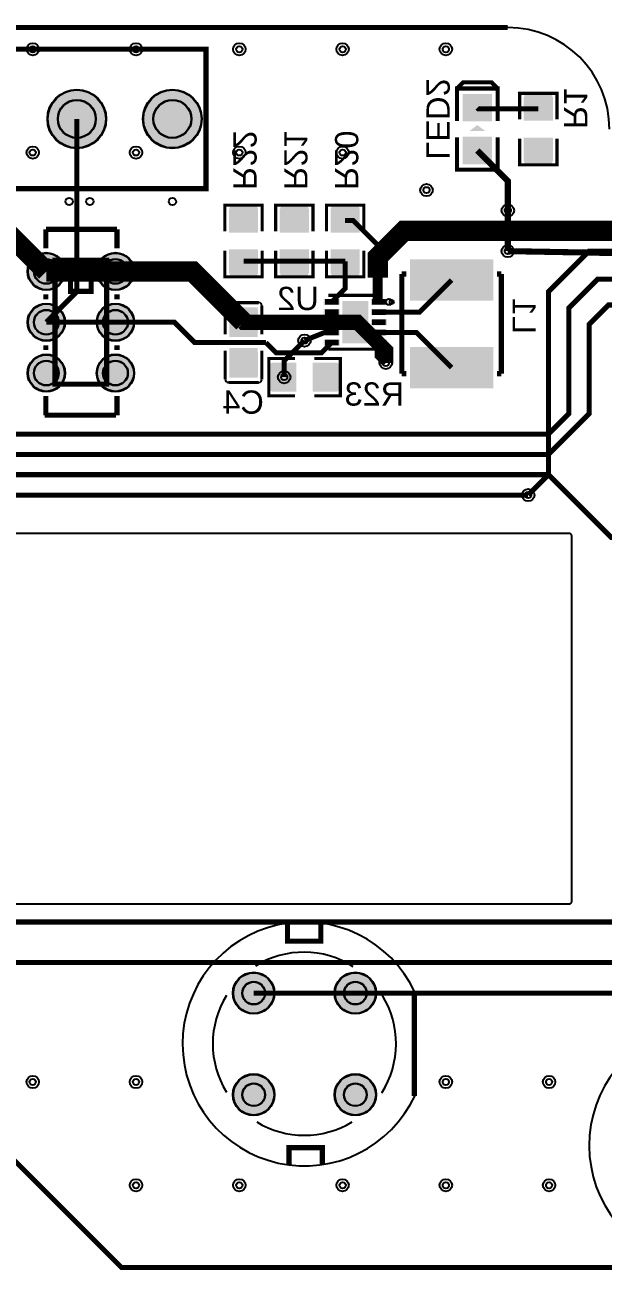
# Model space of a CAD drawing. Header units: millimetres. Extents: x -1 to 100, y 0 to 101.
# Drawn here: x 36.2 to 64.7, y 38.9 to 100.1 of the extents above; entities that cross this region are included whole.
import ezdxf

# ---------------------------------------------------------------- set-up
doc = ezdxf.new("R2010")
doc.units = ezdxf.units.MM
for name, color, linetype, true_color in [('BoardOutLine', 7, 'Continuous', 0xff00ff), ('BottomLayer', 7, 'Continuous', 0x0000ff), ('BottomPasteMaskLayer', 7, 'Continuous', 0x800000), ('BottomSilkLayer', 7, 'Continuous', 0x66cc33), ('BottomSolderMaskLayer', 7, 'Continuous', 0xaa00ff), ('Document', 7, 'Continuous', 0xffffff), ('Hole', 7, 'Continuous', 0x222222), ('Multi-Layer', 7, 'Continuous', 0xc0c0c0), ('TopLayer', 7, 'Continuous', 0xff0000), ('TopSilkLayer', 7, 'Continuous', 0xffcc00), ('TopSolderMaskLayer', 7, 'Continuous', 0x800080)]:
    doc.layers.add(name, color=color, linetype=linetype, true_color=true_color)
doc.styles.get("Standard").update_dxf_attribs({"font": 'arial.ttf'})

msp = doc.modelspace()

# ---------------------------------------------------------------- hatches: boundary and pattern name
at = {"layer": 'BottomLayer'}
for points in [[(59.19977139954267, 95.40005080010167), (59.19977139954267, 96.70053340106688), (57.80022860045733, 96.70053340106688), (57.80022860045733, 95.40005080010167)], [(60.81150622301243, 95.43378206756415), (62.1884937769878, 95.43378206756415), (62.1884937769878, 96.56631953263911), (60.81150622301243, 96.56631953263911)], [(59.19977139954267, 93.29946659893324), (59.19977139954267, 94.59994919989845), (57.80022860045733, 94.59994919989845), (57.80022860045733, 93.29946659893324)], [(60.81150622301243, 94.56621793243596), (62.1884937769878, 94.56621793243596), (62.1884937769878, 93.433680467361), (60.81150622301243, 93.433680467361)], [(47.68849377698757, 89.93378206756427), (46.31150622301266, 89.93378206756427), (46.31150622301266, 91.06631953263911), (47.68849377698757, 91.06631953263911)], [(50.18849377698757, 89.93378206756427), (48.81150622301243, 89.93378206756427), (48.81150622301243, 91.06631953263911), (50.18849377698757, 91.06631953263911)], [(51.31150622301243, 89.93378206756427), (52.68849377698757, 89.93378206756427), (52.68849377698757, 91.06631953263911), (51.31150622301243, 91.06631953263911)], [(47.68849377698757, 89.06621793243585), (46.31150622301266, 89.06621793243585), (46.31150622301266, 87.933680467361), (47.68849377698757, 87.933680467361)], [(50.18849377698757, 89.06621793243585), (48.81150622301243, 89.06621793243585), (48.81150622301243, 87.933680467361), (50.18849377698757, 87.933680467361)], [(51.31150622301243, 89.06621793243585), (52.68849377698757, 89.06621793243585), (52.68849377698757, 87.933680467361), (51.31150622301243, 87.933680467361)], [(59.233578867157576, 86.57647955295909), (59.233578867157576, 88.5764795529592), (55.2335788671578, 88.5764795529592), (55.2335788671578, 86.57647955295909)], [(51.01000762001513, 86.64000508001027), (51.67500635001261, 86.64000508001027), (51.67500635001261, 86.35999491998984), (51.01000762001513, 86.35999491998984)], [(53.124993649987346, 86.5), (51.875006350012654, 86.5), (51.875006350012654, 84.5), (53.124993649987346, 84.5)], [(53.98999237998487, 86.64000508001027), (53.324993649987164, 86.64000508001027), (53.324993649987164, 86.35999491998984), (53.98999237998487, 86.35999491998984)], [(46.32499364998739, 84.79502159004323), (47.675006350012836, 84.79502159004323), (47.675006350012836, 86.20502921005846), (46.32499364998739, 86.20502921005846)], [(51.01000762001513, 86.14000508001027), (51.67500635001261, 86.14000508001027), (51.67500635001261, 85.85999491998984), (51.01000762001513, 85.85999491998984)], [(53.98999237998487, 86.14000508001027), (53.324993649987164, 86.14000508001027), (53.324993649987164, 85.85999491998984), (53.98999237998487, 85.85999491998984)], [(51.01000762001513, 85.64000508001016), (51.67500635001261, 85.64000508001016), (51.67500635001261, 85.35999491998984), (51.01000762001513, 85.35999491998984)], [(53.98999237998487, 85.64000508001016), (53.324993649987164, 85.64000508001016), (53.324993649987164, 85.35999491998984), (53.98999237998487, 85.35999491998984)], [(51.01000762001513, 85.14000508001016), (51.67500635001261, 85.14000508001016), (51.67500635001261, 84.85999491998996), (51.01000762001513, 84.85999491998996)], [(51.01000762001513, 84.64000508001016), (51.67500635001261, 84.64000508001016), (51.67500635001261, 84.35999491998996), (51.01000762001513, 84.35999491998996)], [(53.98999237998487, 85.14000508001016), (53.324993649987164, 85.14000508001016), (53.324993649987164, 84.85999491998996), (53.98999237998487, 84.85999491998996)], [(53.98999237998487, 84.64000508001016), (53.324993649987164, 84.64000508001016), (53.324993649987164, 84.35999491998996), (53.98999237998487, 84.35999491998996)], [(46.32499364998739, 84.20497840995688), (47.675006350012836, 84.20497840995688), (47.675006350012836, 82.79497078994166), (46.32499364998739, 82.79497078994166)], [(59.233578867157576, 82.26837693675395), (59.233578867157576, 84.26837693675395), (55.2335788671578, 84.26837693675395), (55.2335788671578, 82.26837693675395)], [(49.56621793243585, 82.1115062230125), (49.56621793243585, 83.48849377698753), (48.433680467361, 83.48849377698753), (48.433680467361, 82.1115062230125)], [(50.43378206756415, 82.1115062230125), (50.43378206756415, 83.48849377698753), (51.566319532639, 83.48849377698753), (51.566319532639, 82.1115062230125)]]:
    msp.add_hatch(color=256, dxfattribs=at).paths.add_polyline_path(points)
at = {"layer": 'BottomPasteMaskLayer'}
for points in [[(59.19977139954267, 95.40005080010167), (59.19977139954267, 96.70053340106688), (57.80022860045733, 96.70053340106688), (57.80022860045733, 95.40005080010167)], [(60.85999491998996, 95.44998729997462), (61.27995935991885, 95.45001270002547), (61.27995935991885, 95.89499618999241), (61.72994665989336, 95.89499618999241), (61.72994665989336, 95.45501651003303), (62.139979679959424, 95.44998729997462), (62.18999237998469, 95.5), (62.18999237998469, 96.64998729997467), (62.139979679959424, 96.70000000000005), (60.85999491998996, 96.70000000000005), (60.80998221996447, 96.64998729997467), (60.80998221996447, 95.5)], [(59.19977139954267, 93.29946659893324), (59.19977139954267, 94.59994919989845), (57.80022860045733, 94.59994919989845), (57.80022860045733, 93.29946659893324)], [(60.85999491998996, 93.29997459994922), (62.139979679959424, 93.29997459994922), (62.18999237998469, 93.3499872999746), (62.18999237998469, 94.5), (62.139979679959424, 94.54998729997465), (61.72994665989336, 94.55501651003306), (61.72994665989336, 94.10500381000759), (61.27995935991885, 94.10500381000759), (61.27995935991885, 94.54500889001781), (60.85999491998996, 94.54998729997465), (60.80998221996447, 94.5), (60.80998221996447, 93.3499872999746)], [(47.64000508001004, 91.20002540005089), (46.3600203200408, 91.20002540005089), (46.31000762001531, 91.1500127000254), (46.31000762001531, 90), (46.3600203200408, 89.95001270002547), (46.77005334010687, 89.94498348996706), (46.77005334010687, 90.39499618999241), (47.22004064008138, 90.39499618999241), (47.22004064008138, 89.95499110998219), (47.64000508001004, 89.95001270002547), (47.69001778003576, 90), (47.69001778003576, 91.1500127000254)], [(50.14000508001027, 91.20002540005089), (48.860020320040576, 91.20002540005089), (48.81000762001531, 91.1500127000254), (48.81000762001531, 90), (48.860020320040576, 89.95001270002547), (49.27005334010664, 89.94498348996706), (49.27005334010664, 90.39499618999241), (49.72004064008138, 90.39499618999241), (49.72004064008138, 89.95499110998219), (50.14000508001027, 89.95001270002547), (50.19001778003553, 90), (50.19001778003553, 91.1500127000254)], [(51.35999491998996, 89.94998729997462), (51.77995935991862, 89.95001270002547), (51.77995935991862, 90.39499618999241), (52.22994665989313, 90.39499618999241), (52.22994665989313, 89.95501651003303), (52.639979679959424, 89.94998729997462), (52.68999237998469, 90), (52.68999237998469, 91.14998729997467), (52.639979679959424, 91.20000000000005), (51.35999491998996, 91.20000000000005), (51.30998221996447, 91.14998729997467), (51.30998221996447, 90)], [(47.64000508001004, 89.05001270002538), (47.22004064008138, 89.04998729997465), (47.22004064008138, 88.6050038100077), (46.77005334010687, 88.6050038100077), (46.77005334010687, 89.04498348996697), (46.3600203200408, 89.05001270002538), (46.31000762001531, 89), (46.31000762001531, 87.85001270002545), (46.3600203200408, 87.80000000000007), (47.64000508001004, 87.80000000000007), (47.69001778003576, 87.85001270002545), (47.69001778003576, 89)], [(50.14000508001027, 89.05001270002538), (49.72004064008138, 89.04998729997465), (49.72004064008138, 88.6050038100077), (49.27005334010664, 88.6050038100077), (49.27005334010664, 89.04498348996697), (48.860020320040576, 89.05001270002538), (48.81000762001531, 89), (48.81000762001531, 87.85001270002545), (48.860020320040576, 87.80000000000007), (50.14000508001027, 87.80000000000007), (50.19001778003553, 87.85001270002545), (50.19001778003553, 89)], [(51.35999491998996, 87.79997459994934), (52.639979679959424, 87.79997459994934), (52.68999237998469, 87.84998729997471), (52.68999237998469, 89), (52.639979679959424, 89.04998729997465), (52.22994665989313, 89.05501651003306), (52.22994665989313, 88.6050038100077), (51.77995935991862, 88.6050038100077), (51.77995935991862, 89.04500889001781), (51.35999491998996, 89.04998729997465), (51.30998221996447, 89), (51.30998221996447, 87.84998729997471)], [(59.233578867157576, 86.57647955295909), (59.233578867157576, 88.5764795529592), (55.2335788671578, 88.5764795529592), (55.2335788671578, 86.57647955295909)], [(51.01000762001513, 86.64000508001027), (51.67500635001261, 86.64000508001027), (51.67500635001261, 86.35999491998984), (51.01000762001513, 86.35999491998984)], [(53.124993649987346, 86.5), (51.875006350012654, 86.5), (51.875006350012654, 84.5), (53.124993649987346, 84.5)], [(53.98999237998487, 86.64000508001027), (53.324993649987164, 86.64000508001027), (53.324993649987164, 86.35999491998984), (53.98999237998487, 86.35999491998984)], [(46.38003556007129, 84.97498094996195), (46.799999999999955, 84.97500635001279), (46.799999999999955, 85.41998983997973), (47.249987299974464, 85.41998983997973), (47.249987299974464, 84.98001016002036), (47.66002032004053, 84.97498094996195), (47.71003302006602, 85.02499364998732), (47.71003302006602, 86.17498094996199), (47.66002032004053, 86.22499364998737), (46.38003556007129, 86.22499364998737), (46.3300228600458, 86.17498094996199), (46.3300228600458, 85.02499364998732)], [(51.01000762001513, 86.14000508001027), (51.67500635001261, 86.14000508001027), (51.67500635001261, 85.85999491998984), (51.01000762001513, 85.85999491998984)], [(53.98999237998487, 86.14000508001027), (53.324993649987164, 86.14000508001027), (53.324993649987164, 85.85999491998984), (53.98999237998487, 85.85999491998984)], [(51.01000762001513, 85.64000508001016), (51.67500635001261, 85.64000508001016), (51.67500635001261, 85.35999491998984), (51.01000762001513, 85.35999491998984)], [(53.98999237998487, 85.64000508001016), (53.324993649987164, 85.64000508001016), (53.324993649987164, 85.35999491998984), (53.98999237998487, 85.35999491998984)], [(51.01000762001513, 85.14000508001016), (51.67500635001261, 85.14000508001016), (51.67500635001261, 84.85999491998996), (51.01000762001513, 84.85999491998996)], [(51.01000762001513, 84.64000508001016), (51.67500635001261, 84.64000508001016), (51.67500635001261, 84.35999491998996), (51.01000762001513, 84.35999491998996)], [(53.98999237998487, 85.14000508001016), (53.324993649987164, 85.14000508001016), (53.324993649987164, 84.85999491998996), (53.98999237998487, 84.85999491998996)], [(53.98999237998487, 84.64000508001016), (53.324993649987164, 84.64000508001016), (53.324993649987164, 84.35999491998996), (53.98999237998487, 84.35999491998996)], [(46.38003556007129, 82.82496824993655), (47.66002032004053, 82.82496824993655), (47.71003302006602, 82.87498094996192), (47.71003302006602, 84.02499364998732), (47.66002032004053, 84.07498094996197), (47.249987299974464, 84.08001016002038), (47.249987299974464, 83.62999745999491), (46.799999999999955, 83.62999745999491), (46.799999999999955, 84.07000254000513), (46.38003556007129, 84.07498094996197), (46.3300228600458, 84.02499364998732), (46.3300228600458, 82.87498094996192)], [(59.233578867157576, 82.26837693675395), (59.233578867157576, 84.26837693675395), (55.2335788671578, 84.26837693675395), (55.2335788671578, 82.26837693675395)], [(49.55001270002549, 82.15999491998991), (49.549987299974646, 82.57995935991869), (49.1050038100077, 82.57995935991869), (49.1050038100077, 83.02994665989331), (49.54498348996708, 83.02994665989331), (49.55001270002549, 83.43997967995938), (49.50000000000023, 83.48999237998476), (48.350012700025445, 83.48999237998476), (48.30000000000018, 83.43997967995938), (48.30000000000018, 82.15999491998991), (48.350012700025445, 82.10998221996442), (49.50000000000023, 82.10998221996442)], [(51.70002540005066, 82.15999491998991), (51.70002540005066, 83.43997967995938), (51.6500127000254, 83.48999237998476), (50.5, 83.48999237998476), (50.450012700025354, 83.43997967995938), (50.444983489966944, 83.02994665989331), (50.8949961899923, 83.02994665989331), (50.8949961899923, 82.57995935991869), (50.4549911099823, 82.57995935991869), (50.450012700025354, 82.15999491998991), (50.5, 82.10998221996442), (51.6500127000254, 82.10998221996442)]]:
    msp.add_hatch(color=256, dxfattribs=at).paths.add_polyline_path(points)
at = {"layer": 'BottomSilkLayer'}
msp.add_hatch(color=256, dxfattribs=at).paths.add_polyline_path([(58.90000000000009, 94.89999999999998), (58.09994919989845, 94.89989839979683), (58.49994919989854, 95.1998983997969)])
at = {"layer": 'BottomSolderMaskLayer'}
for points in [[(37.349568199136534, 95.5, 1), (40.25038100076214, 95.5, 1)], [(42.0495935991872, 95.5, 1), (44.9504064008128, 95.5, 1)], [(59.227106219837424, 95.37644857503881), (59.227106219837424, 96.72413562612974), (57.772893780162576, 96.72413562612974), (57.772893780162576, 95.37644857503881)], [(60.78062375342461, 95.41289342711127), (62.21937624657539, 95.41289342711127), (62.21937624657539, 96.58721192127791), (60.78062375342461, 96.58721192127791)], [(59.227106219837424, 93.27586437387038), (59.227106219837424, 94.6235514249613), (57.772893780162576, 94.6235514249613), (57.772893780162576, 93.27586437387038)], [(60.78062375342461, 94.58710657288884), (62.21937624657539, 94.58710657288884), (62.21937624657539, 93.41278807872209), (60.78062375342461, 93.41278807872209)], [(47.71937624657539, 89.91289342711127), (46.280623753424834, 89.91289342711127), (46.280623753424834, 91.08721192127791), (47.71937624657539, 91.08721192127791)], [(50.219376246575166, 89.91289342711127), (48.780623753424834, 89.91289342711127), (48.780623753424834, 91.08721192127791), (50.219376246575166, 91.08721192127791)], [(51.28062375342461, 89.91289342711127), (52.719376246575166, 89.91289342711127), (52.719376246575166, 91.08721192127791), (51.28062375342461, 91.08721192127791)], [(36.37457454914924, 87.999872999746, 1), (38.22537465074944, 87.999872999746, 1)], [(39.77462534925079, 87.999872999746, 1), (41.62542545085099, 87.999872999746, 1)], [(47.71937624657539, 89.08710657288884), (46.280623753424834, 89.08710657288884), (46.280623753424834, 87.91278807872209), (47.71937624657539, 87.91278807872209)], [(50.219376246575166, 89.08710657288884), (48.780623753424834, 89.08710657288884), (48.780623753424834, 87.91278807872209), (50.219376246575166, 87.91278807872209)], [(51.28062375342461, 89.08710657288884), (52.719376246575166, 89.08710657288884), (52.719376246575166, 87.91278807872209), (51.28062375342461, 87.91278807872209)], [(59.28437896875789, 86.56377952755906), (59.28437896875789, 88.58917957835934), (55.182778765557714, 88.58917957835934), (55.182778765557714, 86.56377952755906)], [(36.37457454914924, 85.5, 1), (38.22537465074944, 85.5, 1)], [(39.77462534925079, 85.5, 1), (41.62542545085099, 85.5, 1)], [(50.94968249936505, 86.65070024673503), (51.73532686252588, 86.65070024673503), (51.73532686252588, 86.34929975326509), (50.94968249936505, 86.34929975326509)], [(53.14086852044693, 86.54063966838032), (51.85913147955307, 86.54063966838032), (51.85913147955307, 84.45936033161979), (53.14086852044693, 84.45936033161979)], [(54.050317500635174, 86.65070024673503), (53.26467313747412, 86.65070024673503), (53.26467313747412, 86.34929975326509), (54.050317500635174, 86.34929975326509)], [(46.300674355059755, 84.76849371008245), (47.699325644940245, 84.76849371008245), (47.699325644940245, 86.23155900159406), (46.300674355059755, 86.23155900159406)], [(50.94968249936505, 86.15070994844643), (51.73532686252588, 86.15070994844643), (51.73532686252588, 85.84930945497672), (50.94968249936505, 85.84930945497672)], [(54.050317500635174, 86.15070994844643), (53.26467313747412, 86.15070994844643), (53.26467313747412, 85.84930945497672), (54.050317500635174, 85.84930945497672)], [(50.94968249936505, 85.65070024673491), (51.73532686252588, 85.65070024673491), (51.73532686252588, 85.34929975326509), (50.94968249936505, 85.34929975326509)], [(50.94968249936505, 85.15070994844632), (51.73532686252588, 85.15070994844632), (51.73532686252588, 84.84930945497672), (50.94968249936505, 84.84930945497672)], [(54.050317500635174, 85.65070024673491), (53.26467313747412, 85.65070024673491), (53.26467313747412, 85.34929975326509), (54.050317500635174, 85.34929975326509)], [(54.050317500635174, 85.15070994844632), (53.26467313747412, 85.15070994844632), (53.26467313747412, 84.84930945497672), (54.050317500635174, 84.84930945497672)], [(50.94968249936505, 84.65070024673491), (51.73532686252588, 84.65070024673491), (51.73532686252588, 84.3492997532652), (50.94968249936505, 84.3492997532652)], [(54.050317500635174, 84.65070024673491), (53.26467313747412, 84.65070024673491), (53.26467313747412, 84.3492997532652), (54.050317500635174, 84.3492997532652)], [(36.37457454914924, 83.000127000254, 1), (38.22537465074944, 83.000127000254, 1)], [(39.77462534925079, 83.000127000254, 1), (41.62542545085099, 83.000127000254, 1)], [(46.300674355059755, 84.23150628991766), (47.699325644940245, 84.23150628991766), (47.699325644940245, 82.76844099840605), (46.300674355059755, 82.76844099840605)], [(59.28437896875789, 82.25567691135382), (59.28437896875789, 84.28107696215397), (55.182778765557714, 84.28107696215397), (55.182778765557714, 82.25567691135382)], [(49.591615704591504, 82.08610664073558), (49.591615704591504, 83.51389335926444), (48.40827813791634, 83.51389335926444), (48.40827813791634, 82.08610664073558)], [(50.408384295408496, 82.08610664073558), (50.408384295408496, 83.51389335926444), (51.59172186208366, 83.51389335926444), (51.59172186208366, 82.08610664073558)], [(46.474726949453895, 52.499872999746, 1), (48.5255270510541, 52.499872999746, 1)], [(51.474726949453895, 52.499872999746, 1), (53.5255270510541, 52.499872999746, 1)], [(46.474726949453895, 47.499872999746, 1), (48.5255270510541, 47.499872999746, 1)], [(51.474726949453895, 47.499872999746, 1), (53.5255270510541, 47.499872999746, 1)]]:
    msp.add_hatch(color=256, dxfattribs=at).paths.add_polyline_path(points)
at = {"layer": 'Document'}
msp.add_hatch(color=256, dxfattribs=at).paths.add_polyline_path([(55.48999237998487, 47.47000254000511), (55.51000762001536, 52.55999491998989), (55.31000762001531, 52.570002540005135), (55.289992379984824, 47.47000254000511)])
at = {"layer": 'Multi-Layer'}
for points in [[(37.374968249936636, 95.5, 1), (40.22498094996204, 95.5, 1)], [(42.0749936499873, 95.5, 1), (44.9250063500127, 95.5, 1)], [(36.39997459994934, 87.999872999746, 1), (38.199974599949336, 87.999872999746, 1)], [(39.80002540005089, 87.999872999746, 1), (41.60002540005089, 87.999872999746, 1)], [(36.39997459994934, 85.5, 1), (38.199974599949336, 85.5, 1)], [(39.80002540005089, 85.5, 1), (41.60002540005089, 85.5, 1)], [(36.39997459994934, 83.000127000254, 1), (38.199974599949336, 83.000127000254, 1)], [(39.80002540005089, 83.000127000254, 1), (41.60002540005089, 83.000127000254, 1)], [(46.500127000254, 52.499872999746, 1), (48.500127000254, 52.499872999746, 1)], [(51.500127000254, 52.499872999746, 1), (53.500127000254, 52.499872999746, 1)], [(46.500127000254, 47.499872999746, 1), (48.500127000254, 47.499872999746, 1)], [(51.500127000254, 47.499872999746, 1), (53.500127000254, 47.499872999746, 1)]]:
    msp.add_hatch(color=256, dxfattribs=at).paths.add_polyline_path(points)
at = {"layer": 'TopSolderMaskLayer'}
for points in [[(37.349568199136534, 95.5, 1), (40.25038100076214, 95.5, 1)], [(42.0495935991872, 95.5, 1), (44.9504064008128, 95.5, 1)], [(36.37457454914924, 87.999872999746, 1), (38.22537465074944, 87.999872999746, 1)], [(39.77462534925079, 87.999872999746, 1), (41.62542545085099, 87.999872999746, 1)], [(36.37457454914924, 85.5, 1), (38.22537465074944, 85.5, 1)], [(39.77462534925079, 85.5, 1), (41.62542545085099, 85.5, 1)], [(36.37457454914924, 83.000127000254, 1), (38.22537465074944, 83.000127000254, 1)], [(39.77462534925079, 83.000127000254, 1), (41.62542545085099, 83.000127000254, 1)], [(46.474726949453895, 52.499872999746, 1), (48.5255270510541, 52.499872999746, 1)], [(51.474726949453895, 52.499872999746, 1), (53.5255270510541, 52.499872999746, 1)], [(46.474726949453895, 47.499872999746, 1), (48.5255270510541, 47.499872999746, 1)], [(51.474726949453895, 47.499872999746, 1), (53.5255270510541, 47.499872999746, 1)]]:
    msp.add_hatch(color=256, dxfattribs=at).paths.add_polyline_path(points)

# ---------------------------------------------------------------- linework, layer by layer
at = {"layer": 'BoardOutLine', "const_width": 0.25400050800101603}
msp.add_lwpolyline([(5.001270002539968, 100), (60, 100)], dxfattribs=at)
at = {"layer": 'BoardOutLine'}
msp.add_arc((59.99999999999977, 95), 5, 0, 90, dxfattribs=at)
at = {"layer": 'BottomLayer'}
for points, const_width in [([(58.50000000000023, 96.05029210058422), (58.5502921005841, 96.00000000000011), (61.5, 96.00000000000011)], 0.25001270002540005), ([(58.500127000254, 93.9497078994159), (60, 92.4495808991619), (60, 91)], 0.30000000000000004), ([(53.599187198374466, 87.69875539751081), (53.599187198374466, 89.30149860299719), (52.400304800609774, 90.5003810007621), (51.998983997968026, 90.5003810007621)], 0.25001270002540005), ([(53.599187198374466, 87.69875539751081), (53.599187198374466, 88.6995173990349), (54.89969519939041, 90), (64, 90)], 1), ([(60, 88.99923799847602), (65.99949199898401, 88.89001778003558)], 0.30000000000000004), ([(40.70002540005089, 87.999872999746), (37.29997459994934, 87.999872999746)], 1), ([(47, 85.5), (44.500127000254, 87.999872999746), (40.70002540005089, 87.999872999746)], 1), ([(47, 88.50000000000011), (52, 88.50000000000011)], 0.25001270002540005), ([(51.342519685039406, 86.5), (52, 87.15748031496071), (52, 88.50000000000011)], 0.25001270002540005), ([(28.001066802133664, 80), (62.00005080010146, 80), (62.99994919989854, 81), (62.999695199390544, 86.20017780035562), (64.41953263906544, 87.62001524003051), (66, 87.62001524003051)], 0.25001270002540005), ([(53.599187198374466, 86.55829311658636), (53.599187198374466, 87.69875539751081)], 0.5), ([(53.65750571501144, 85.99989839979685), (55.65699771399545, 85.99989839979685), (57.23360426720865, 87.57647955295909)], 0.25001270002540005), ([(27.999949199898538, 78.99997459994927), (62.00005080010146, 78.99997459994927), (63.99994919989854, 81), (63.99994919989854, 85.39997459994925), (64.94996189992366, 86.35001270002545), (66, 86.35001270002545)], 0.25001270002540005), ([(49, 85.499872999746), (47.00015240030484, 85.499872999746), (47.00001587503175, 85.5)], 0.7500127000254001), ([(50.250012700025536, 85.5), (49, 85.5)], 0.7500127000254001), ([(40.70002540005089, 85.5), (37.29997459994934, 85.5)], 0.25001270002540005), ([(48.100000000000136, 84.5), (44.59994919989845, 84.50088900177798), (43.59918719837424, 85.49911099822202), (40.701041402082865, 85.49911099822202)], 0.25001270002540005), ([(50.5, 85.5), (51.342519685039406, 85.5)], 0.4), ([(48.100076200152444, 84.50088900177798), (48.600457200914434, 84.0005080010161), (50.00000000000023, 84.0005080010161)], 0.25001270002540005), ([(50.00000000000023, 84.59994919989845), (51, 85), (51.342519685039406, 84.999872999746), (51.34366268732538, 85.00127000254008)], 0.25001270002540005), ([(51.342519685039406, 84.5), (50.84302768605539, 84.0005080010161), (50.00000000000023, 84.0005080010161)], 0.25001270002540005), ([(54, 83.50000000000011), (53.657480314960594, 83.84251968503952), (53.657480314960594, 84.5)], 0.4), ([(53.65750571501144, 84.99989839979685), (55.50210820421648, 84.99989839979685), (57.23360426720865, 83.26840233680468)], 0.25001270002540005), ([(21.998958597917408, 68.95097790195587), (23.9497078994159, 68.95097790195587), (24.998704597409187, 70.00002540005084), (24.998704597409187, 75.99949199898401), (27.000203200406304, 78.00104140208282), (61.99894431038865, 78.00104140208282), (65.07998475996965, 74.91998983997973), (66, 74.91998983997973)], 0.25001270002540005), ([(18.001016002031974, 68.95097790195587), (18.001016002031974, 68.00101600203197), (18.99923799847602, 67.00025400050811), (24.000508001015987, 67.00025400050811), (25.999491998984013, 68.99923799847602), (25.999491998984013, 75.49911099822202), (27.50063500127021, 77.00025400050811), (61.00076200152398, 77.00025400050811)], 0.25001270002540005), ([(52.50010160020315, 52.49984759969516), (68.49989839979685, 52.49984759969516), (76.99997459994916, 61.000000000000114), (76.99997459994916, 71.00002540005084), (71.81000762001531, 76.1899923799848), (66, 76.1899923799848)], 0.25001270002540005), ([(11.498602997206035, 62.499364998730016), (17.99847599695204, 55.99949199898401), (67.000254000508, 55.99949199898401), (74.00050800101599, 62.99974599949212), (74.00050800101599, 68.99923799847602)], 0.25001270002540005), ([(11.498602997206035, 47.5006350012701), (17.99847599695204, 54.00050800101599), (67.000254000508, 54.00050800101599), (74.99872999746003, 61.998983997968026), (74.99872999746003, 68.99923799847602)], 0.25001270002540005), ([(47.500127000254, 52.499872999746), (52.500127000254, 52.499872999746)], 0.25001270002540005), ([(32.499364998730016, 47.5006350012701), (41.00076200152398, 38.99923799847602), (75.99949199898401, 38.99923799847602), (78.00101600203197, 41.000762001524095), (78.00101600203197, 45.99949199898401)], 0.25001270002540005)]:
    msp.add_lwpolyline(points, dxfattribs=dict(at, const_width=const_width))
at = {"layer": 'BottomSilkLayer'}
for points, const_width in [([(59.5, 97.00000000000011), (59.5, 97.00000000000011), (59.19999999999982, 97.30000000000007), (57.80000000000018, 97.30000000000007), (57.80000000000018, 97.30000000000007), (57.5, 97.00000000000011)], 0.2), ([(59.5, 95.40000000000009), (59.5, 97.00000000000011), (57.5, 97.00000000000011), (57.5, 95.40000000000009)], 0.2), ([(60.582905765811574, 95.47620015240034), (60.582905765811574, 96.7611379222759), (62.417094234188426, 96.7611379222759), (62.417094234188426, 95.47620015240034)], 0.15240030480060962), ([(57.5, 94.60000000000002), (57.5, 93.00000000000011), (59.5, 93.00000000000011), (59.5, 94.60000000000002)], 0.2), ([(60.582905765811574, 94.52379984759966), (60.582905765811574, 93.2388620777242), (62.417094234188426, 93.2388620777242), (62.417094234188426, 94.52379984759966)], 0.15240030480060962), ([(47.917094234188426, 89.97620015240034), (47.917094234188426, 91.2611379222758), (46.082905765811574, 91.2611379222758), (46.082905765811574, 89.97620015240034)], 0.15240030480060962), ([(50.41709423418865, 89.97620015240034), (50.41709423418865, 91.2611379222758), (48.582905765811574, 91.2611379222758), (48.582905765811574, 89.97620015240034)], 0.15240030480060962), ([(51.082905765811574, 89.97620015240034), (51.082905765811574, 91.2611379222758), (52.917094234188426, 91.2611379222758), (52.917094234188426, 89.97620015240034)], 0.15240030480060962), ([(47.917094234188426, 89.02379984759978), (47.917094234188426, 87.7388620777242), (46.082905765811574, 87.7388620777242), (46.082905765811574, 89.02379984759978)], 0.15240030480060962), ([(50.41709423418865, 89.02379984759978), (50.41709423418865, 87.7388620777242), (48.582905765811574, 87.7388620777242), (48.582905765811574, 89.02379984759978)], 0.15240030480060962), ([(51.082905765811574, 89.02379984759978), (51.082905765811574, 87.7388620777242), (52.917094234188426, 87.7388620777242), (52.917094234188426, 89.02379984759978)], 0.15240030480060962), ([(54.78354076708138, 82.9724409448819), (54.78356616713222, 87.87241554483114)], 0.25400050800101603), ([(55.002438404876784, 87.87241554483114), (54.78356616713222, 87.87241554483114)], 0.25400050800101603), ([(59.68359156718316, 87.87241554483114), (59.46471932943882, 87.87241554483114)], 0.25400050800101603), ([(59.683616967234, 82.9724409448819), (59.68359156718316, 87.87241554483114)], 0.25400050800101603), ([(46.09639319278631, 84.90119380238764), (46.09639319278631, 86.31120142240297)], 0.15240030480060962), ([(46.24879349758703, 86.46360172720358), (47.75120650241297, 86.46360172720358)], 0.15240030480060962), ([(47.903606807213464, 86.31120142240297), (47.903606807213464, 84.90119380238764)], 0.15240030480060962), ([(53.8262128524259, 86.82621285242578), (51.17378714757433, 86.82621285242578)], 0.15240030480060962), ([(46.09639319278631, 84.09880619761248), (46.09639319278631, 82.68879857759714)], 0.15240030480060962), ([(47.903606807213464, 82.68879857759714), (47.903606807213464, 84.09880619761248)], 0.15240030480060962), ([(51.17378714757433, 84.17378714757433), (53.8262128524259, 84.17378714757433)], 0.15240030480060962), ([(49.523799847599776, 81.88290576581164), (48.23886207772421, 81.88290576581164), (48.23886207772421, 83.7170942341885), (49.523799847599776, 83.7170942341885)], 0.15240030480060962), ([(50.476200152400224, 81.88290576581164), (51.76113792227579, 81.88290576581164), (51.76113792227579, 83.7170942341885), (50.476200152400224, 83.7170942341885)], 0.15240030480060962), ([(54.78354076708138, 82.9724409448819), (55.002438404876784, 82.9724409448819)], 0.25400050800101603), ([(59.46471932943882, 82.9724409448819), (59.683616967234, 82.9724409448819)], 0.25400050800101603), ([(46.24879349758703, 82.53639827279653), (47.75120650241297, 82.53639827279653)], 0.15240030480060962)]:
    msp.add_lwpolyline(points, dxfattribs=dict(at, const_width=const_width))
msp.add_circle((54.289941579883134, 86.5), 0.10007620015240032, dxfattribs=at)
for centre, start, end in [((46.24879349758703, 86.31120142240297), 90, 180), ((47.75120650241297, 86.31120142240297), 0, 90), ((46.24879349758703, 82.68879857759714), 180, 270), ((47.75120650241297, 82.68879857759714), 270, 359.99999999999136)]:
    msp.add_arc(centre, 0.15240030480060962, start, end, dxfattribs=at)
at = {"layer": 'BottomSolderMaskLayer'}
for centre, radius in [((38.79997459994934, 95.5), 1.4504064008128017), ((43.5, 95.5), 1.4504064008128017), ((38.80000000000018, 95.5), 0.9414812156035792), ((43.5, 95.5), 0.9414812156035792), ((37.29997459994934, 87.999872999746), 0.9254000508001016), ((40.70002540005089, 87.999872999746), 0.9254000508001016), ((37.29997459994934, 87.999872999746), 0.6169333672000678), ((40.70002540005089, 87.999872999746), 0.6169333672000678), ((37.29997459994934, 85.5), 0.9254000508001016), ((40.70002540005089, 85.5), 0.9254000508001016), ((37.29997459994934, 85.5), 0.6169333672000678), ((40.70002540005089, 85.5), 0.6169333672000678), ((37.29997459994934, 83.000127000254), 0.9254000508001016), ((40.70002540005089, 83.000127000254), 0.9254000508001016), ((37.29997459994934, 83.000127000254), 0.6169333672000678), ((40.70002540005089, 83.000127000254), 0.6169333672000678), ((47.500127000254, 52.499872999746), 1.0254000508001015), ((52.500127000254, 52.499872999746), 1.0254000508001015), ((47.500127000254, 52.499872999746), 0.5639830505467464), ((52.500127000254, 52.499872999746), 0.5639830505467464), ((47.500127000254, 47.499872999746), 1.0254000508001015), ((52.500127000254, 47.499872999746), 1.0254000508001015), ((47.500127000254, 47.499745999492006), 0.5639830505467464), ((52.500127000254, 47.499745999492006), 0.5639830505467464)]:
    msp.add_circle(centre, radius, dxfattribs=at)
at = {"layer": 'Document'}
msp.add_circle((54.14998729997478, 86.5), 0.15011430022860048, dxfattribs=at)
at = {"layer": 'Hole'}
for centre, radius in [((36.632054864109705, 98.92791465582945), 0.15250190500381003), ((41.7120650241302, 98.92791465582945), 0.15250190500381003), ((46.79204978409962, 98.92791465582945), 0.15250190500381003), ((51.87205994411988, 98.92791465582945), 0.15250190500381003), ((56.95207010414015, 98.92791465582945), 0.15250190500381003), ((36.632054864109705, 93.8479298958598), 0.15250190500381003), ((41.7120650241302, 93.8479298958598), 0.15250190500381003), ((46.79204978409962, 93.8479298958598), 0.15250190500381003), ((51.87205994411988, 93.8479298958598), 0.15250190500381003), ((56, 92.00000000000011), 0.15250190500381003), ((60, 91), 0.15240030480060962), ((62, 90), 0.15240030480060962), ((63, 90), 0.15240030480060962), ((64, 90), 0.15240030480060962), ((60, 89), 0.15240030480060962), ((49, 85.5), 0.15240030480060962), ((50.00000000000023, 85.5), 0.15240030480060962), ((50.00000000000023, 84.60000000000002), 0.15240030480060962), ((54, 83.50000000000011), 0.15240030480060962), ((49, 82.80000000000007), 0.15240030480060962), ((61, 77), 0.15240030480060962), ((36.632054864109705, 48.127914655829386), 0.15250190500381003), ((41.7120650241302, 48.127914655829386), 0.15250190500381003), ((56.95207010414015, 48.127914655829386), 0.15250190500381003), ((62.032054864109796, 48.127914655829386), 0.15250190500381003), ((41.7120650241302, 43.04792989585985), 0.15250190500381003), ((46.79204978409962, 43.04792989585985), 0.15250190500381003), ((51.87205994411988, 43.04792989585985), 0.15250190500381003), ((56.95207010414015, 43.04792989585985), 0.15250190500381003), ((62.032054864109796, 43.04792989585985), 0.15250190500381003)]:
    msp.add_circle(centre, radius, dxfattribs=at)
at = {"layer": 'Multi-Layer'}
msp.add_lwpolyline([(27.000248920498052, 75.1257302514606), (63, 75.12700025400056), (63.0165768595657, 75.12591374922204), (63.032870084468186, 75.12267282528444), (63.04860089311205, 75.11733293529483), (63.063500127000225, 75.10998544625159), (63.07731285610976, 75.10075607572924), (63.08980274081614, 75.08980274081625), (63.10075607572935, 75.07731285610998), (63.109985446251585, 75.06350012700034), (63.117332935294826, 75.04860089311228), (63.122672825284326, 75.0328700844683), (63.125913749222036, 75.0165768595657), (63.12700025400045, 75.00000000000011), (63.12700025400045, 57.000000000000114), (63.125913749222036, 56.98342314043441), (63.122672825284326, 56.96712991553193), (63.117332935294826, 56.951399106887834), (63.109985446251585, 56.936499872999775), (63.10075607572935, 56.92268714389024), (63.08980274081614, 56.91019725918386), (63.07731285610976, 56.89924392427099), (63.063500127000225, 56.89001455374864), (63.04860089311205, 56.88266706470529), (63.032870084468186, 56.877327174715674), (63.0165768595657, 56.87408625077808), (63, 56.87299974599955), (27, 56.87299974599955)], dxfattribs=at)
for centre, radius in [((36.632054864109705, 98.92791465582945), 0.30500381000762006), ((41.7120650241302, 98.92791465582945), 0.30500381000762006), ((46.79204978409962, 98.92791465582945), 0.30500381000762006), ((51.87205994411988, 98.92791465582945), 0.30500381000762006), ((56.95207010414015, 98.92791465582945), 0.30500381000762006), ((38.79997459994934, 95.5), 1.4250063500127002), ((43.5, 95.5), 1.4250063500127002), ((38.80000000000018, 95.5), 0.9249936499873002), ((43.5, 95.5), 0.9249936499873002), ((36.632054864109705, 93.8479298958598), 0.30500381000762006), ((41.7120650241302, 93.8479298958598), 0.30500381000762006), ((46.79204978409962, 93.8479298958598), 0.30500381000762006), ((51.87205994411988, 93.8479298958598), 0.30500381000762006), ((56, 92.00000000000011), 0.30500381000762006), ((60, 91), 0.30480060960121924), ((62, 90), 0.30480060960121924), ((63, 90), 0.30480060960121924), ((64, 90), 0.30480060960121924), ((37.29997459994934, 87.999872999746), 0.9000000000000001), ((40.70002540005089, 87.999872999746), 0.9000000000000001), ((60, 89), 0.30480060960121924), ((37.29997459994934, 87.999872999746), 0.6000000000000001), ((40.70002540005089, 87.999872999746), 0.6000000000000001), ((37.29997459994934, 85.5), 0.9000000000000001), ((40.70002540005089, 85.5), 0.9000000000000001), ((37.29997459994934, 85.5), 0.6000000000000001), ((40.70002540005089, 85.5), 0.6000000000000001), ((49, 85.5), 0.30480060960121924), ((50.00000000000023, 85.5), 0.30480060960121924), ((50.00000000000023, 84.60000000000002), 0.30480060960121924), ((37.29997459994934, 83.000127000254), 0.9000000000000001), ((37.29997459994934, 83.000127000254), 0.6000000000000001), ((40.70002540005089, 83.000127000254), 0.9000000000000001), ((40.70002540005089, 83.000127000254), 0.6000000000000001), ((54, 83.50000000000011), 0.30480060960121924), ((49, 82.80000000000007), 0.30480060960121924), ((61, 77), 0.30480060960121924), ((47.500127000254, 52.499872999746), 1), ((52.500127000254, 52.499872999746), 1), ((47.500127000254, 52.499872999746), 0.5500127000254001), ((52.500127000254, 52.499872999746), 0.5500127000254001), ((36.632054864109705, 48.127914655829386), 0.30500381000762006), ((41.7120650241302, 48.127914655829386), 0.30500381000762006), ((47.500127000254, 47.499872999746), 1), ((52.500127000254, 47.499872999746), 1), ((56.95207010414015, 48.127914655829386), 0.30500381000762006), ((62.032054864109796, 48.127914655829386), 0.30500381000762006), ((47.500127000254, 47.499745999492006), 0.5500127000254001), ((52.500127000254, 47.499745999492006), 0.5500127000254001), ((41.7120650241302, 43.04792989585985), 0.30500381000762006), ((46.79204978409962, 43.04792989585985), 0.30500381000762006), ((51.87205994411988, 43.04792989585985), 0.30500381000762006), ((56.95207010414015, 43.04792989585985), 0.30500381000762006), ((62.032054864109796, 43.04792989585985), 0.30500381000762006)]:
    msp.add_circle(centre, radius, dxfattribs=at)
at = {"layer": 'TopLayer'}
for points, const_width in [([(37.29997459994934, 87.999872999746), (34.09994919989845, 91.1998983997969), (34.09994919989845, 95.5)], 1), ([(37.29997459994934, 85.499872999746), (38.800101600203334, 87), (38.79997459994934, 95.5)], 0.25001270002540005), ([(60, 91), (60, 89)], 0.30000000000000004), ([(37.29997459994934, 88.00101600203209), (35.300990601981084, 90), (24.500889001777978, 90)], 1), ([(62, 90), (83, 90)], 1), ([(61.00005080010146, 76.99997459994927), (61.999936499873, 77.99998412496825), (62.00005080010146, 77.99998412496825), (62.00005080010146, 87), (62.99994919989854, 88.00002540005084), (63.99992379984769, 89), (82, 89)], 0.25001270002540005), ([(49, 85.5), (50.00000000000023, 85.5)], 0.7500127000254001), ([(50.00000000000023, 85.5), (52.59999999999991, 85.5), (54, 84.10000000000014), (54, 83.50000000000011)], 0.7500127000254001), ([(50.00000000000023, 84.60000000000002), (49, 83.60000000000014), (49, 82.80000000000007)], 0.25001270002540005)]:
    msp.add_lwpolyline(points, dxfattribs=dict(at, const_width=const_width))
at = {"layer": 'TopSilkLayer', "const_width": 0.25400050800101603}
for points in [[(45.14998729997478, 92.06997713995429), (32.44996189992389, 92.06997713995429), (32.44996189992389, 98.93002286004582), (45.14998729997478, 98.93002286004582), (45.14998729997478, 92.06997713995429)], [(37.72999745999482, 88.54800609601227), (40.27000254000495, 88.54800609601227), (40.27000254000495, 82.45199390398784), (37.72999745999482, 82.45199390398784), (37.72999745999482, 88.54800609601227)], [(38.49199898399797, 88.04000508001013), (39.50800101600203, 88.04000508001013), (39.50800101600203, 87.02400304800608), (38.49199898399797, 87.02400304800608), (38.49199898399797, 88.04000508001013)]]:
    msp.add_lwpolyline(points, close=True, dxfattribs=at)
for points in [[(37.27787655575321, 90.07200914401835), (40.77800355600698, 90.07200914401835)], [(37.27787655575321, 90.07200914401835), (37.27787655575321, 89.13078486156985)], [(40.77800355600698, 90.07200914401835), (40.77800355600698, 89.12832105664222)], [(37.27787655575321, 86.86896113792227), (37.27787655575321, 86.63091186182373)], [(40.77800355600698, 86.8714249428499), (40.77800355600698, 86.6284480568961)], [(37.27787655575321, 84.36908813817627), (37.27787655575321, 84.13103886207773)], [(40.77800355600698, 84.3715519431039), (40.77800355600698, 84.1285750571501)], [(37.27787655575321, 81.86921513843038), (37.27787655575321, 80.92799085598176)], [(40.77800355600698, 81.87167894335789), (40.77800355600698, 80.92799085598176)], [(40.72212344424702, 80.92799085598176), (37.22199644399279, 80.92799085598176)], [(50.80012700025418, 55.87988315976634), (50.80012700025418, 55.05722631445269), (49.160528321056745, 55.05722631445269), (49.160528321056745, 55.89197358394722)], [(55.40012700025409, 49.97980695961394), (55.40012700025409, 52.519812039624185)], [(55.40012700025409, 49.97980695961394), (55.40012700025409, 47.439801879603806)], [(50.87769875539766, 44.07716535433076), (50.87769875539766, 44.89979679959367), (49.23812547625084, 44.89979679959367), (49.23812547625084, 44.065049530099145)]]:
    msp.add_lwpolyline(points, dxfattribs=at)
at = {"layer": 'TopSilkLayer'}
for centre in [(38.419989839979735, 91.43599187198379), (39.43599187198379, 91.43599187198379), (43.5, 91.43599187198379)]:
    msp.add_circle(centre, 0.17957835915671833, dxfattribs=at)
for centre, radius, start, end in [((50.000141956576726, 49.99989268325112), 6.000000000000001, 25.190789845330666, 335.0559510215184), ((49.970133526927384, 50.01986261797697), 4.4937007874015755, 57.264915308096235, 122.08918700810452), ((49.99013764381675, 50.009886169983815), 4.503987807975617, 148.2509590206664, 211.8716407089803), ((49.99010731996236, 50.00987885768495), 4.5136144272288545, 327.57747672892714, 31.749366381159348), ((70.0001419565765, 44.99989268325146), 6.000000000000001, 25.190789845328062, 335.05595102151585), ((49.990111582831105, 50.01987442309223), 4.513893827787657, 238.77509060862138, 301.31000965157614)]:
    msp.add_arc(centre, radius, start, end, dxfattribs=at)
at = {"layer": 'TopSolderMaskLayer'}
for centre, radius in [((38.79997459994934, 95.5), 1.4504064008128017), ((43.5, 95.5), 1.4504064008128017), ((38.80000000000018, 95.5), 0.9414812156035792), ((43.5, 95.5), 0.9414812156035792), ((37.29997459994934, 87.999872999746), 0.9254000508001016), ((40.70002540005089, 87.999872999746), 0.9254000508001016), ((37.29997459994934, 87.999872999746), 0.6169333672000678), ((40.70002540005089, 87.999872999746), 0.6169333672000678), ((37.29997459994934, 85.5), 0.9254000508001016), ((40.70002540005089, 85.5), 0.9254000508001016), ((37.29997459994934, 85.5), 0.6169333672000678), ((40.70002540005089, 85.5), 0.6169333672000678), ((37.29997459994934, 83.000127000254), 0.9254000508001016), ((40.70002540005089, 83.000127000254), 0.9254000508001016), ((37.29997459994934, 83.000127000254), 0.6169333672000678), ((40.70002540005089, 83.000127000254), 0.6169333672000678), ((47.500127000254, 52.499872999746), 1.0254000508001015), ((52.500127000254, 52.499872999746), 1.0254000508001015), ((47.500127000254, 52.499872999746), 0.5639830505467464), ((52.500127000254, 52.499872999746), 0.5639830505467464), ((47.500127000254, 47.499872999746), 1.0254000508001015), ((52.500127000254, 47.499872999746), 1.0254000508001015), ((47.500127000254, 47.499745999492006), 0.5639830505467464), ((52.500127000254, 47.499745999492006), 0.5639830505467464)]:
    msp.add_circle(centre, radius, dxfattribs=at)

# ---------------------------------------------------------------- texts
at = {"layer": 'BottomSilkLayer', "text_generation_flag": 2}
for s, p in [('LED2', (56, 93.5)), ('R1', (62.77000254000518, 95)), ('R22', (46.5, 92.00000000000011)), ('R21', (49, 92.00000000000011)), ('R20', (51.5, 92.00000000000011)), ('L1', (60.2335788671578, 84.92242824485652))]:
    msp.add_text(s, height=1.143002286004572, rotation=270, dxfattribs=at).set_placement(p)
for s, p in [('U2', (50.69999999999982, 86.10000000000002)), ('C4', (48, 81)), ('R23', (54.90000000000009, 81.39999999999998))]:
    msp.add_text(s, height=1.143002286004572, dxfattribs=at).set_placement(p)

doc.saveas('drawing.dxf')
